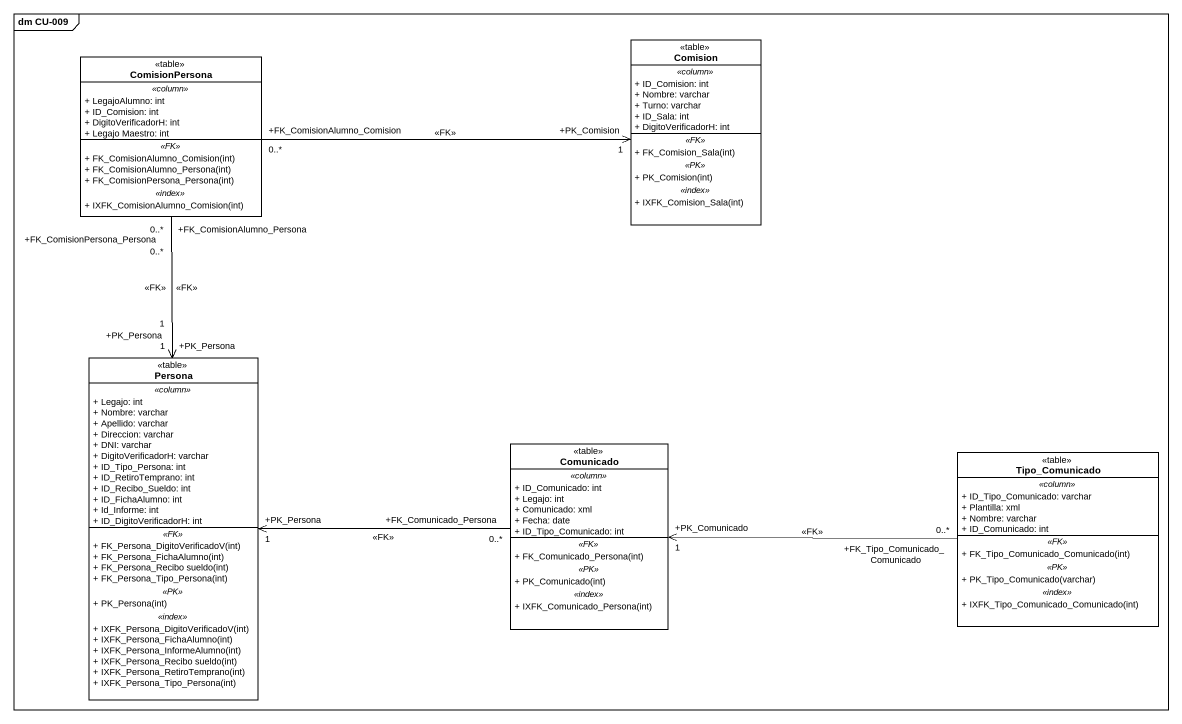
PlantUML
@startuml
mainframe dm CU-009
hide circle
hide empty members
skinparam classAttributeIconSize 0
class Comision <<table>> {
  .. <<column>> ..
  + ID_Comision: int
  + Nombre: varchar
  + Turno: varchar
  + ID_Sala: int
  + DigitoVerificadorH: int
  .. <<FK>> ..
  + FK_Comision_Sala(int)
  .. <<PK>> ..
  + PK_Comision(int)
  .. <<index>> ..
  + IXFK_Comision_Sala(int)
}
class ComisionPersona <<table>> {
  .. <<column>> ..
  + LegajoAlumno: int
  + ID_Comision: int
  + DigitoVerificadorH: int
  + Legajo Maestro: int
  .. <<FK>> ..
  + FK_ComisionAlumno_Comision(int)
  + FK_ComisionAlumno_Persona(int)
  + FK_ComisionPersona_Persona(int)
  .. <<index>> ..
  + IXFK_ComisionAlumno_Comision(int)
}
class Persona <<table>> {
  .. <<column>> ..
  + Legajo: int
  + Nombre: varchar
  + Apellido: varchar
  + Direccion: varchar
  + DNI: varchar
  + DigitoVerificadorH: varchar
  + ID_Tipo_Persona: int
  + ID_RetiroTemprano: int
  + ID_Recibo_Sueldo: int
  + ID_FichaAlumno: int
  + Id_Informe: int
  + ID_DigitoVerificadorH: int
  .. <<FK>> ..
  + FK_Persona_DigitoVerificadoV(int)
  + FK_Persona_FichaAlumno(int)
  + FK_Persona_Recibo sueldo(int)
  + FK_Persona_Tipo_Persona(int)
  .. <<PK>> ..
  + PK_Persona(int)
  .. <<index>> ..
  + IXFK_Persona_DigitoVerificadoV(int)
  + IXFK_Persona_FichaAlumno(int)
  + IXFK_Persona_InformeAlumno(int)
  + IXFK_Persona_Recibo sueldo(int)
  + IXFK_Persona_RetiroTemprano(int)
  + IXFK_Persona_Tipo_Persona(int)
}
class Comunicado <<table>> {
  .. <<column>> ..
  + ID_Comunicado: int
  + Legajo: int
  + Comunicado: xml
  + Fecha: date
  + ID_Tipo_Comunicado: int
  .. <<FK>> ..
  + FK_Comunicado_Persona(int)
  .. <<PK>> ..
  + PK_Comunicado(int)
  .. <<index>> ..
  + IXFK_Comunicado_Persona(int)
}
class Tipo_Comunicado <<table>> {
  .. <<column>> ..
  + ID_Tipo_Comunicado: varchar
  + Plantilla: xml
  + Nombre: varchar
  + ID_Comunicado: int
  .. <<FK>> ..
  + FK_Tipo_Comunicado_Comunicado(int)
  .. <<PK>> ..
  + PK_Tipo_Comunicado(varchar)
  .. <<index>> ..
  + IXFK_Tipo_Comunicado_Comunicado(int)
}
ComisionPersona "+FK_ComisionAlumno_Comision\n0..*" -right-> "+PK_Comision\n1" Comision : <<FK>>
ComisionPersona "+FK_ComisionAlumno_Persona\n0..*" --> "+PK_Persona\n1" Persona : <<FK>>
ComisionPersona "+FK_ComisionPersona_Persona\n0..*" --> "+PK_Persona\n1" Persona : <<FK>>
Comunicado "+FK_Comunicado_Persona\n0..*" -left-> "+PK_Persona\n1" Persona : <<FK>>
Tipo_Comunicado "+FK_Tipo_Comunicado_Comunicado\n0..*" -left-> "+PK_Comunicado\n1" Comunicado : <<FK>>
@enduml
